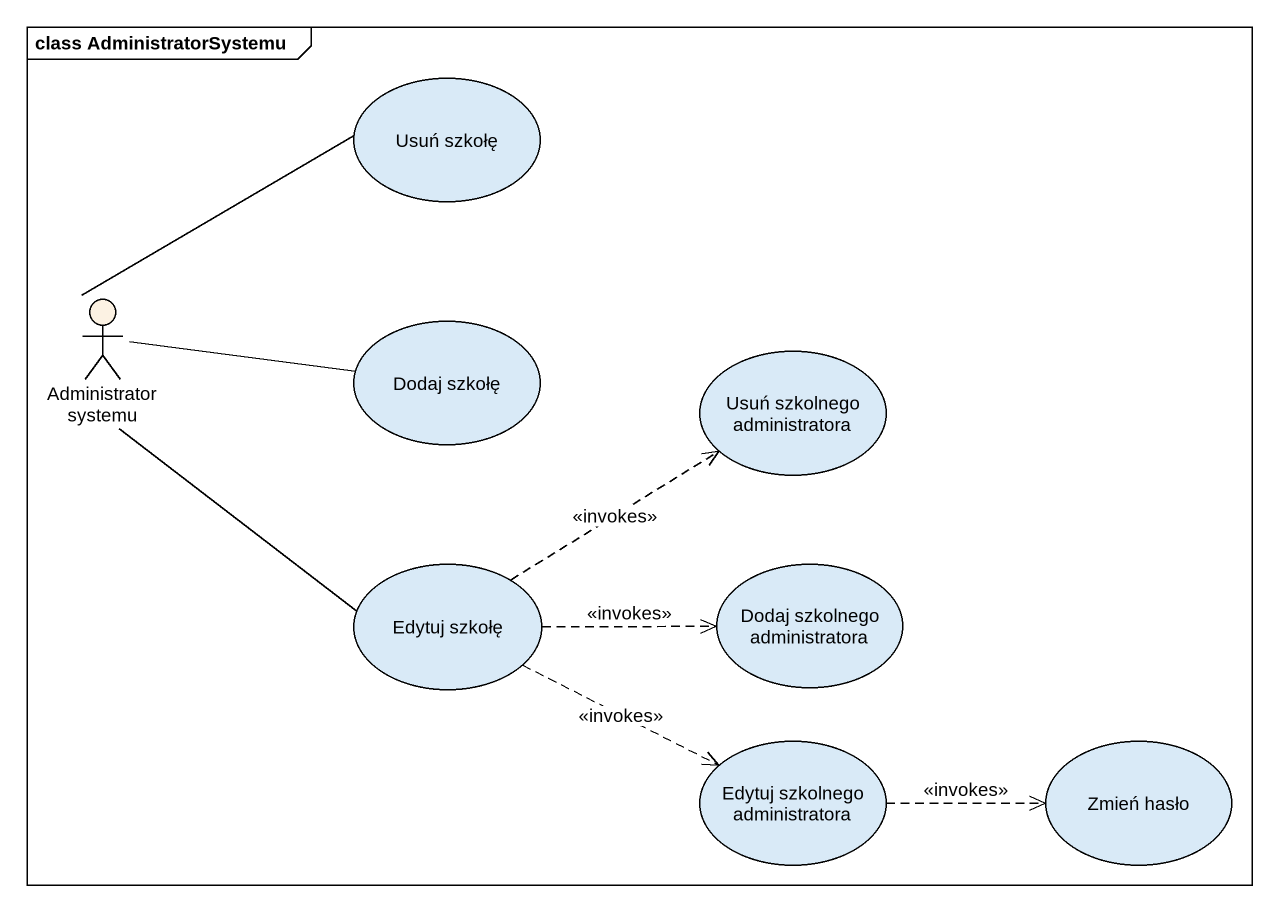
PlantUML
@startuml
mainframe class AdministratorSystemu
usecase "Usuń szkołę" as Usuń_szkołę
actor "Administrator systemu" as Administrator_systemu #FCF2E3
usecase "Dodaj szkołę" as Dodaj_szkołę
usecase "Usuń szkolnego administratora" as Usuń_szkolnego
usecase "Edytuj szkołę" as Edytuj_szkołę
usecase "Dodaj szkolnego administratora" as Dodaj_szkolnego
usecase "Edytuj szkolnego administratora" as Edytuj_szkolnego
usecase "Zmień hasło" as Zmień_hasło
Administrator_systemu -up- Usuń_szkołę
Administrator_systemu -right- Dodaj_szkołę
Administrator_systemu -- Edytuj_szkołę
Edytuj_szkołę .up.> Usuń_szkolnego : <<invokes>>
Edytuj_szkołę .right.> Dodaj_szkolnego : <<invokes>>
Edytuj_szkołę .right.> Edytuj_szkolnego : <<invokes>>
Edytuj_szkolnego .right.> Zmień_hasło : <<invokes>>
@enduml
